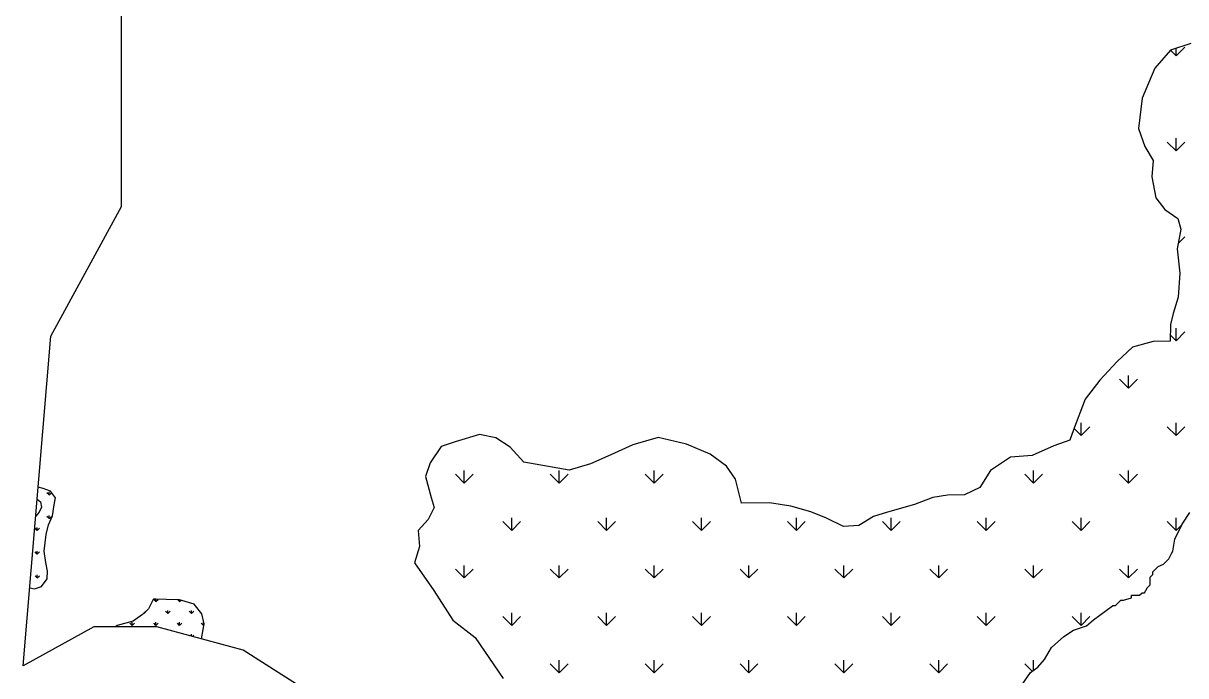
# Model space of a CAD drawing. Header units: metres. Extents: x 266585 to 279238, y 2117616 to 2127268.
# Drawn here: x 266585 to 268345, y 2125083 to 2126071 of the extents above; entities that cross this region are included whole.
import ezdxf

# ---------------------------------------------------------------- set-up
doc = ezdxf.new("R2010")
doc.units = ezdxf.units.M
doc.layers.add('MANGROOVES', color=112, linetype='Continuous')
doc.layers.add('village', color=3, linetype='Continuous')

msp = doc.modelspace()

# ---------------------------------------------------------------- linework, layer by layer
at = {"layer": 'MANGROOVES'}
for p, q in [((268321.6, 2126030.4), (268297.9, 2126003.1)), ((268352.5, 2126040.5), (268321.6, 2126030.4)), ((268297.9, 2126003.1), (268279, 2125957.9)), ((268279, 2125957.9), (268273.5, 2125912)), ((268273.5, 2125912), (268282.8, 2125884.6)), ((268282.8, 2125884.6), (268295.5, 2125863.7)), ((268295.5, 2125863.7), (268293.5, 2125838.7)), ((268293.5, 2125838.7), (268299.5, 2125806.8)), ((268299.5, 2125806.8), (268313.2, 2125789.1)), ((268313.2, 2125789.1), (268332.9, 2125775.7)), ((268332.9, 2125775.7), (268337.2, 2125759.4)), ((268337.2, 2125759.4), (268331.9, 2125729.6)), ((268331.9, 2125729.6), (268335.9, 2125692.8)), ((268335.9, 2125692.8), (268333.1, 2125656.4)), ((268333.1, 2125656.4), (268325.9, 2125631.8)), ((268325.9, 2125631.8), (268321.8, 2125615)), ((268321.8, 2125615), (268321.1, 2125590)), ((268295.4, 2125589.7), (268264.4, 2125580.8)), ((268321.1, 2125590), (268295.4, 2125589.7)), ((268264.4, 2125580.8), (268241, 2125559.2)), ((268241, 2125559.2), (268214.9, 2125530.7)), ((268214.9, 2125530.7), (268192.4, 2125502.4)), ((268192.4, 2125502.4), (268175.1, 2125455.9)), ((267275.6, 2125448.9), (267238.4, 2125437.7)), ((267300.2, 2125443.7), (267275.6, 2125448.9)), ((267321.7, 2125429.7), (267300.2, 2125443.7)), ((267545.9, 2125443.9), (267507.7, 2125433.1)), ((267589, 2125434.1), (267545.9, 2125443.9)), ((268175.1, 2125455.9), (268169.4, 2125440.1)), ((267217.5, 2125430.3), (267200.5, 2125405.8)), ((267238.4, 2125437.7), (267217.5, 2125430.3)), ((267342.8, 2125406.7), (267321.7, 2125429.7)), ((267507.7, 2125433.1), (267474.4, 2125417.7)), ((267624.9, 2125418.7), (267589, 2125434.1)), ((268144.9, 2125431.7), (268112.4, 2125416.8)), ((268169.4, 2125440.1), (268144.9, 2125431.7)), ((267474.4, 2125417.7), (267443.3, 2125404.2)), ((267649.3, 2125400.8), (267624.9, 2125418.7)), ((268079.6, 2125414.3), (268049.1, 2125394)), ((268112.4, 2125416.8), (268079.6, 2125414.3)), ((267200.5, 2125405.8), (267193.7, 2125385.2)), ((267411, 2125394.9), (267342.8, 2125406.7)), ((267443.3, 2125404.2), (267411, 2125394.9)), ((267663, 2125381.1), (267649.3, 2125400.8)), ((268049.1, 2125394), (268033.1, 2125368.6)), ((267193.7, 2125385.2), (267202.4, 2125353.5)), ((267668.5, 2125358.6), (267663, 2125381.1)), ((266614.6, 2125367), (266607.1, 2125368.8)), ((266625.6, 2125362.7), (266614.6, 2125367)), ((266633.2, 2125353), (266625.6, 2125362.7)), ((267671.9, 2125344.9), (267668.5, 2125358.6)), ((267984.2, 2125357), (267961.9, 2125353.3)), ((268009.9, 2125357.2), (267984.2, 2125357)), ((268033.1, 2125368.6), (268009.9, 2125357.2)), ((266605.6, 2125350.7), (266610.6, 2125346.5)), ((266612.4, 2125338.9), (266608.7, 2125330.9)), ((266610.6, 2125346.5), (266612.4, 2125338.9)), ((266628.8, 2125325.6), (266631.6, 2125342.3)), ((266631.6, 2125342.3), (266633.2, 2125353)), ((267207, 2125338.1), (267197.6, 2125319.8)), ((267202.4, 2125353.5), (267207, 2125338.1)), ((267714.4, 2125345), (267671.9, 2125344.9)), ((267747, 2125340.2), (267714.4, 2125345)), ((267777.1, 2125331.7), (267747, 2125340.2)), ((267934.2, 2125342.7), (267893.4, 2125331.3)), ((267961.9, 2125353.3), (267934.2, 2125342.7)), ((266608.7, 2125330.9), (266603.5, 2125324.8)), ((266622.7, 2125311.9), (266628.8, 2125325.6)), ((267801, 2125321.9), (267777.1, 2125331.7)), ((267826.5, 2125309.5), (267801, 2125321.9)), ((267872.1, 2125324.7), (267850, 2125311)), ((267893.4, 2125331.3), (267872.1, 2125324.7)), ((268339.5, 2125313), (268351, 2125330.4)), ((266619.4, 2125297.4), (266622.7, 2125311.9)), ((267197.6, 2125319.8), (267182.8, 2125303.2)), ((267182.8, 2125303.2), (267184.4, 2125278.9)), ((267850, 2125311), (267826.5, 2125309.5)), ((268328.3, 2125290.4), (268339.5, 2125313)), ((266616.5, 2125271.8), (266619.4, 2125297.4)), ((268325.3, 2125272.2), (268328.3, 2125290.4)), ((266618.7, 2125254.7), (266616.5, 2125271.8)), ((267184.4, 2125278.9), (267176.9, 2125254.6)), ((268319.2, 2125260.4), (268323.3, 2125268.3)), ((268323.3, 2125268.3), (268325.3, 2125272.2)), ((266621.3, 2125242), (266618.7, 2125254.7)), ((267176.9, 2125254.6), (267206.5, 2125212.6)), ((268303.1, 2125248.7), (268311.1, 2125252.5)), ((268311.1, 2125252.5), (268315.1, 2125256.4)), ((268315.1, 2125256.4), (268319.2, 2125260.4)), ((266620.6, 2125230), (266621.3, 2125242)), ((268290.7, 2125221), (268290.9, 2125232.9)), ((268290.9, 2125232.9), (268294.9, 2125236.8)), ((268294.9, 2125236.8), (268295, 2125240.8)), ((268295, 2125240.8), (268299, 2125244.7)), ((268299, 2125244.7), (268303.1, 2125248.7)), ((266594.5, 2125216.7), (266601.7, 2125214.9)), ((266601.7, 2125214.9), (266612, 2125218.5)), ((266612, 2125218.5), (266620.6, 2125230)), ((268282.6, 2125209.1), (268286.7, 2125217)), ((268286.7, 2125217), (268290.7, 2125221)), ((266781.5, 2125198.9), (266774.1, 2125184.8)), ((266781.9, 2125199.2), (266781.5, 2125198.9)), ((266785.2, 2125199.2), (266781.9, 2125199.2)), ((266801.1, 2125198.9), (266785.2, 2125199.2)), ((266821.1, 2125198.6), (266801.1, 2125198.9)), ((266843.5, 2125191.9), (266821.1, 2125198.6)), ((267206.5, 2125212.6), (267235.1, 2125167.7)), ((268242.5, 2125193.8), (268246.6, 2125197.7)), ((268246.6, 2125197.7), (268250.6, 2125197.7)), ((268250.6, 2125197.7), (268262.6, 2125201.5)), ((268262.6, 2125201.5), (268262.6, 2125205.4)), ((268262.6, 2125205.4), (268274.6, 2125205.3)), ((268274.6, 2125205.3), (268278.6, 2125209.2)), ((268278.6, 2125209.2), (268282.6, 2125209.1)), ((266774.1, 2125184.8), (266765, 2125176)), ((266855.1, 2125177.4), (266843.5, 2125191.9)), ((268204.9, 2125168.2), (268233.7, 2125189.1)), ((268233.7, 2125189.1), (268234.5, 2125189.9)), ((268234.5, 2125189.9), (268238.5, 2125189.9)), ((268238.5, 2125189.9), (268242.5, 2125193.8)), ((266750.9, 2125166), (266726.9, 2125159.4)), ((266765, 2125176), (266750.9, 2125166)), ((266854.7, 2125139.2), (266858.6, 2125162.2)), ((266858.6, 2125162.2), (266855.1, 2125177.4)), ((267235.1, 2125167.7), (267269.1, 2125141.5)), ((268194.4, 2125159.2), (268204.9, 2125168.2)), ((266726.9, 2125159.4), (266724.2, 2125157.7)), ((268160.2, 2125143), (268174.9, 2125152.2)), ((268174.9, 2125152.2), (268194.4, 2125159.2)), ((267269.1, 2125141.5), (267311.1, 2125079.1)), ((268141.7, 2125126), (268160.2, 2125143)), ((268130.9, 2125108), (268141.7, 2125126)), ((268109.6, 2125088.5), (268120.7, 2125096.6)), ((268120.7, 2125096.6), (268130.9, 2125108)), ((268096.3, 2125068.7), (268109.6, 2125088.5))]:
    msp.add_line(p, q, dxfattribs=at)
at = {"layer": 'MANGROOVES', "linetype": 'Continuous'}
for p, q in [((268330.1, 2126021.8), (268321.6, 2126030.3)), ((268330.1, 2126021.8), (268343.5, 2126035.2)), ((268330.1, 2126021.8), (268330.1, 2126033.1)), ((268330.1, 2125878.1), (268316.6, 2125891.5)), ((268330.1, 2125878.1), (268330.1, 2125897.1)), ((268330.1, 2125878.1), (268343.5, 2125891.5)), ((268333.3, 2125737.7), (268343.5, 2125747.9)), ((268330.1, 2125590.7), (268330.1, 2125609.8)), ((268330.1, 2125590.7), (268343.5, 2125604.2)), ((268330.1, 2125590.7), (268321.3, 2125599.4)), ((268258.2, 2125518.9), (268244.7, 2125532.3)), ((268258.2, 2125518.9), (268258.2, 2125537.9)), ((268258.2, 2125518.9), (268271.7, 2125532.3)), ((268186.4, 2125447), (268186.4, 2125466.1)), ((268330.1, 2125447), (268330.1, 2125466.1)), ((268186.4, 2125447), (268175.8, 2125457.6)), ((268186.4, 2125447), (268199.8, 2125460.5)), ((268330.1, 2125447), (268316.6, 2125460.5)), ((268330.1, 2125447), (268343.5, 2125460.5)), ((267252.4, 2125375.2), (267252.4, 2125394.2)), ((267396.1, 2125375.2), (267396.1, 2125394.2)), ((267539.8, 2125375.2), (267539.8, 2125394.2)), ((268114.5, 2125375.2), (268114.5, 2125394.2)), ((268258.2, 2125375.2), (268258.2, 2125394.2)), ((267252.4, 2125375.2), (267239, 2125388.6)), ((267252.4, 2125375.2), (267265.9, 2125388.6)), ((267396.1, 2125375.2), (267382.6, 2125388.6)), ((267396.1, 2125375.2), (267409.6, 2125388.6)), ((267539.8, 2125375.2), (267526.3, 2125388.6)), ((267539.8, 2125375.2), (267553.3, 2125388.6)), ((268114.5, 2125375.2), (268101.1, 2125388.6)), ((268114.5, 2125375.2), (268128, 2125388.6)), ((268258.2, 2125375.2), (268244.7, 2125388.6)), ((268258.2, 2125375.2), (268271.7, 2125388.6)), ((266623.8, 2125357.2), (266620.4, 2125360.6)), ((266623.8, 2125357.2), (266623.8, 2125362)), ((266623.8, 2125357.2), (266627.2, 2125360.6)), ((266623.8, 2125321.3), (266620.4, 2125324.7)), ((266623.8, 2125321.3), (266623.8, 2125326.1)), ((266623.8, 2125321.3), (266627.2, 2125324.7)), ((267324.3, 2125303.3), (267324.3, 2125322.4)), ((267467.9, 2125303.3), (267467.9, 2125322.4)), ((267611.6, 2125303.3), (267611.6, 2125322.4)), ((267755.3, 2125303.3), (267755.3, 2125322.4)), ((267899, 2125303.3), (267899, 2125322.4)), ((268042.7, 2125303.3), (268042.7, 2125322.4)), ((268186.4, 2125303.3), (268186.4, 2125322.4)), ((268330.1, 2125303.3), (268330.1, 2125322.4)), ((266605.8, 2125303.3), (266602.5, 2125306.7)), ((266605.8, 2125303.3), (266605.8, 2125308.1)), ((266605.8, 2125303.3), (266609.2, 2125306.7)), ((267324.3, 2125303.3), (267310.8, 2125316.8)), ((267324.3, 2125303.3), (267337.7, 2125316.8)), ((267467.9, 2125303.3), (267454.5, 2125316.8)), ((267467.9, 2125303.3), (267481.4, 2125316.8)), ((267611.6, 2125303.3), (267598.2, 2125316.8)), ((267611.6, 2125303.3), (267625.1, 2125316.8)), ((267755.3, 2125303.3), (267741.8, 2125316.8)), ((267755.3, 2125303.3), (267768.8, 2125316.8)), ((267899, 2125303.3), (267885.5, 2125316.8)), ((267899, 2125303.3), (267912.5, 2125316.8)), ((268042.7, 2125303.3), (268029.2, 2125316.8)), ((268042.7, 2125303.3), (268056.2, 2125316.8)), ((268186.4, 2125303.3), (268172.9, 2125316.8)), ((268186.4, 2125303.3), (268199.8, 2125316.8)), ((268330.1, 2125303.3), (268316.6, 2125316.8)), ((268330.1, 2125303.3), (268339.3, 2125312.6)), ((266605.8, 2125267.4), (266602.5, 2125270.8)), ((266605.8, 2125267.4), (266605.8, 2125272.2)), ((266605.8, 2125267.4), (266609.2, 2125270.8)), ((267252.4, 2125231.5), (267252.4, 2125250.5)), ((267396.1, 2125231.5), (267396.1, 2125250.5)), ((267539.8, 2125231.5), (267539.8, 2125250.5)), ((267683.5, 2125231.5), (267683.5, 2125250.5)), ((267827.2, 2125231.5), (267827.2, 2125250.5)), ((267970.8, 2125231.5), (267970.8, 2125250.5)), ((268114.5, 2125231.5), (268114.5, 2125250.5)), ((268258.2, 2125231.5), (268258.2, 2125250.5)), ((266605.8, 2125231.5), (266602.5, 2125234.9)), ((266605.8, 2125231.5), (266605.8, 2125236.3)), ((266605.8, 2125231.5), (266609.2, 2125234.9)), ((267252.4, 2125231.5), (267239, 2125245)), ((267252.4, 2125231.5), (267265.9, 2125245)), ((267396.1, 2125231.5), (267382.6, 2125245)), ((267396.1, 2125231.5), (267409.6, 2125245)), ((267539.8, 2125231.5), (267526.3, 2125245)), ((267539.8, 2125231.5), (267553.3, 2125245)), ((267683.5, 2125231.5), (267670, 2125245)), ((267683.5, 2125231.5), (267696.9, 2125245)), ((267827.2, 2125231.5), (267813.7, 2125245)), ((267827.2, 2125231.5), (267840.6, 2125245)), ((267970.8, 2125231.5), (267957.4, 2125245)), ((267970.8, 2125231.5), (267984.3, 2125245)), ((268114.5, 2125231.5), (268101.1, 2125245)), ((268114.5, 2125231.5), (268128, 2125245)), ((268258.2, 2125231.5), (268244.7, 2125245)), ((268258.2, 2125231.5), (268271.7, 2125245)), ((266785.4, 2125195.6), (266782.1, 2125198.9)), ((266785.4, 2125195.6), (266785.4, 2125199.2)), ((266785.4, 2125195.6), (266788.8, 2125198.9)), ((266821.4, 2125195.6), (266818.3, 2125198.7)), ((266821.4, 2125195.6), (266821.4, 2125198.5)), ((266821.4, 2125195.6), (266823.7, 2125197.9)), ((266767.5, 2125177.6), (266770.9, 2125181)), ((266803.4, 2125177.6), (266800, 2125181)), ((266803.4, 2125177.6), (266803.4, 2125182.4)), ((266803.4, 2125177.6), (266806.8, 2125181)), ((266839.3, 2125177.6), (266836, 2125181)), ((266839.3, 2125177.6), (266839.3, 2125182.4)), ((266839.3, 2125177.6), (266842.7, 2125181)), ((266749.5, 2125159.7), (266746.2, 2125163)), ((266749.5, 2125159.7), (266749.5, 2125164.4)), ((266749.5, 2125159.7), (266752.9, 2125163)), ((266767.5, 2125177.6), (266767.1, 2125178)), ((266767.5, 2125177.6), (266767.5, 2125178.4)), ((266785.4, 2125159.7), (266782.1, 2125163)), ((266785.4, 2125159.7), (266785.4, 2125164.4)), ((266785.4, 2125159.7), (266788.8, 2125163)), ((266821.4, 2125159.7), (266818, 2125163)), ((266821.4, 2125159.7), (266821.4, 2125164.4)), ((266821.4, 2125159.7), (266824.7, 2125163)), ((266857.3, 2125159.7), (266853.9, 2125163)), ((266857.3, 2125159.7), (266857.3, 2125164.4)), ((267324.3, 2125159.7), (267310.8, 2125173.1)), ((267324.3, 2125159.7), (267324.3, 2125178.7)), ((267324.3, 2125159.7), (267337.7, 2125173.1)), ((267467.9, 2125159.7), (267454.5, 2125173.1)), ((267467.9, 2125159.7), (267467.9, 2125178.7)), ((267467.9, 2125159.7), (267481.4, 2125173.1)), ((267611.6, 2125159.7), (267598.2, 2125173.1)), ((267611.6, 2125159.7), (267611.6, 2125178.7)), ((267611.6, 2125159.7), (267625.1, 2125173.1)), ((267755.3, 2125159.7), (267741.8, 2125173.1)), ((267755.3, 2125159.7), (267755.3, 2125178.7)), ((267755.3, 2125159.7), (267768.8, 2125173.1)), ((267899, 2125159.7), (267885.5, 2125173.1)), ((267899, 2125159.7), (267899, 2125178.7)), ((267899, 2125159.7), (267912.5, 2125173.1)), ((268042.7, 2125159.7), (268029.2, 2125173.1)), ((268042.7, 2125159.7), (268042.7, 2125178.7)), ((268042.7, 2125159.7), (268056.2, 2125173.1)), ((268186.4, 2125159.7), (268172.9, 2125173.1)), ((268186.4, 2125159.7), (268186.4, 2125178.7)), ((268186.4, 2125159.7), (268199.8, 2125173.1)), ((266837, 2125144), (266836, 2125145.1)), ((266839.3, 2125143.4), (266839.3, 2125146.5)), ((266840.7, 2125143), (266842.7, 2125145.1)), ((266857.3, 2125159.7), (266858.4, 2125160.8)), ((267396.1, 2125087.8), (267382.6, 2125101.3)), ((267396.1, 2125087.8), (267396.1, 2125106.9)), ((267396.1, 2125087.8), (267409.6, 2125101.3)), ((267539.8, 2125087.8), (267526.3, 2125101.3)), ((267539.8, 2125087.8), (267539.8, 2125106.9)), ((267539.8, 2125087.8), (267553.3, 2125101.3)), ((267683.5, 2125087.8), (267670, 2125101.3)), ((267683.5, 2125087.8), (267683.5, 2125106.9)), ((267683.5, 2125087.8), (267696.9, 2125101.3)), ((267827.2, 2125087.8), (267813.7, 2125101.3)), ((267827.2, 2125087.8), (267827.2, 2125106.9)), ((267827.2, 2125087.8), (267840.6, 2125101.3)), ((267970.8, 2125087.8), (267957.4, 2125101.3)), ((267970.8, 2125087.8), (267970.8, 2125106.9)), ((267970.8, 2125087.8), (267984.3, 2125101.3)), ((268112.1, 2125090.3), (268101.1, 2125101.3)), ((268114.5, 2125092.1), (268114.5, 2125106.9))]:
    msp.add_line(p, q, dxfattribs=at)
at = {"layer": 'village', "color": 3, "true_color": 0x00ff00}
for p, q in [((266733.3, 2125794), (266733.3, 2126144.9)), ((266626.2, 2125597.8), (266733.3, 2125794)), ((266584.6, 2125098.2), (266626.2, 2125597.8)), ((266691.6, 2125157.7), (266584.6, 2125098.2)), ((266786.8, 2125157.7), (266691.6, 2125157.7)), ((266917.6, 2125122), (266786.8, 2125157.7)), ((267048.5, 2125038.8), (266917.6, 2125122))]:
    msp.add_line(p, q, dxfattribs=at)

doc.saveas('drawing.dxf')
